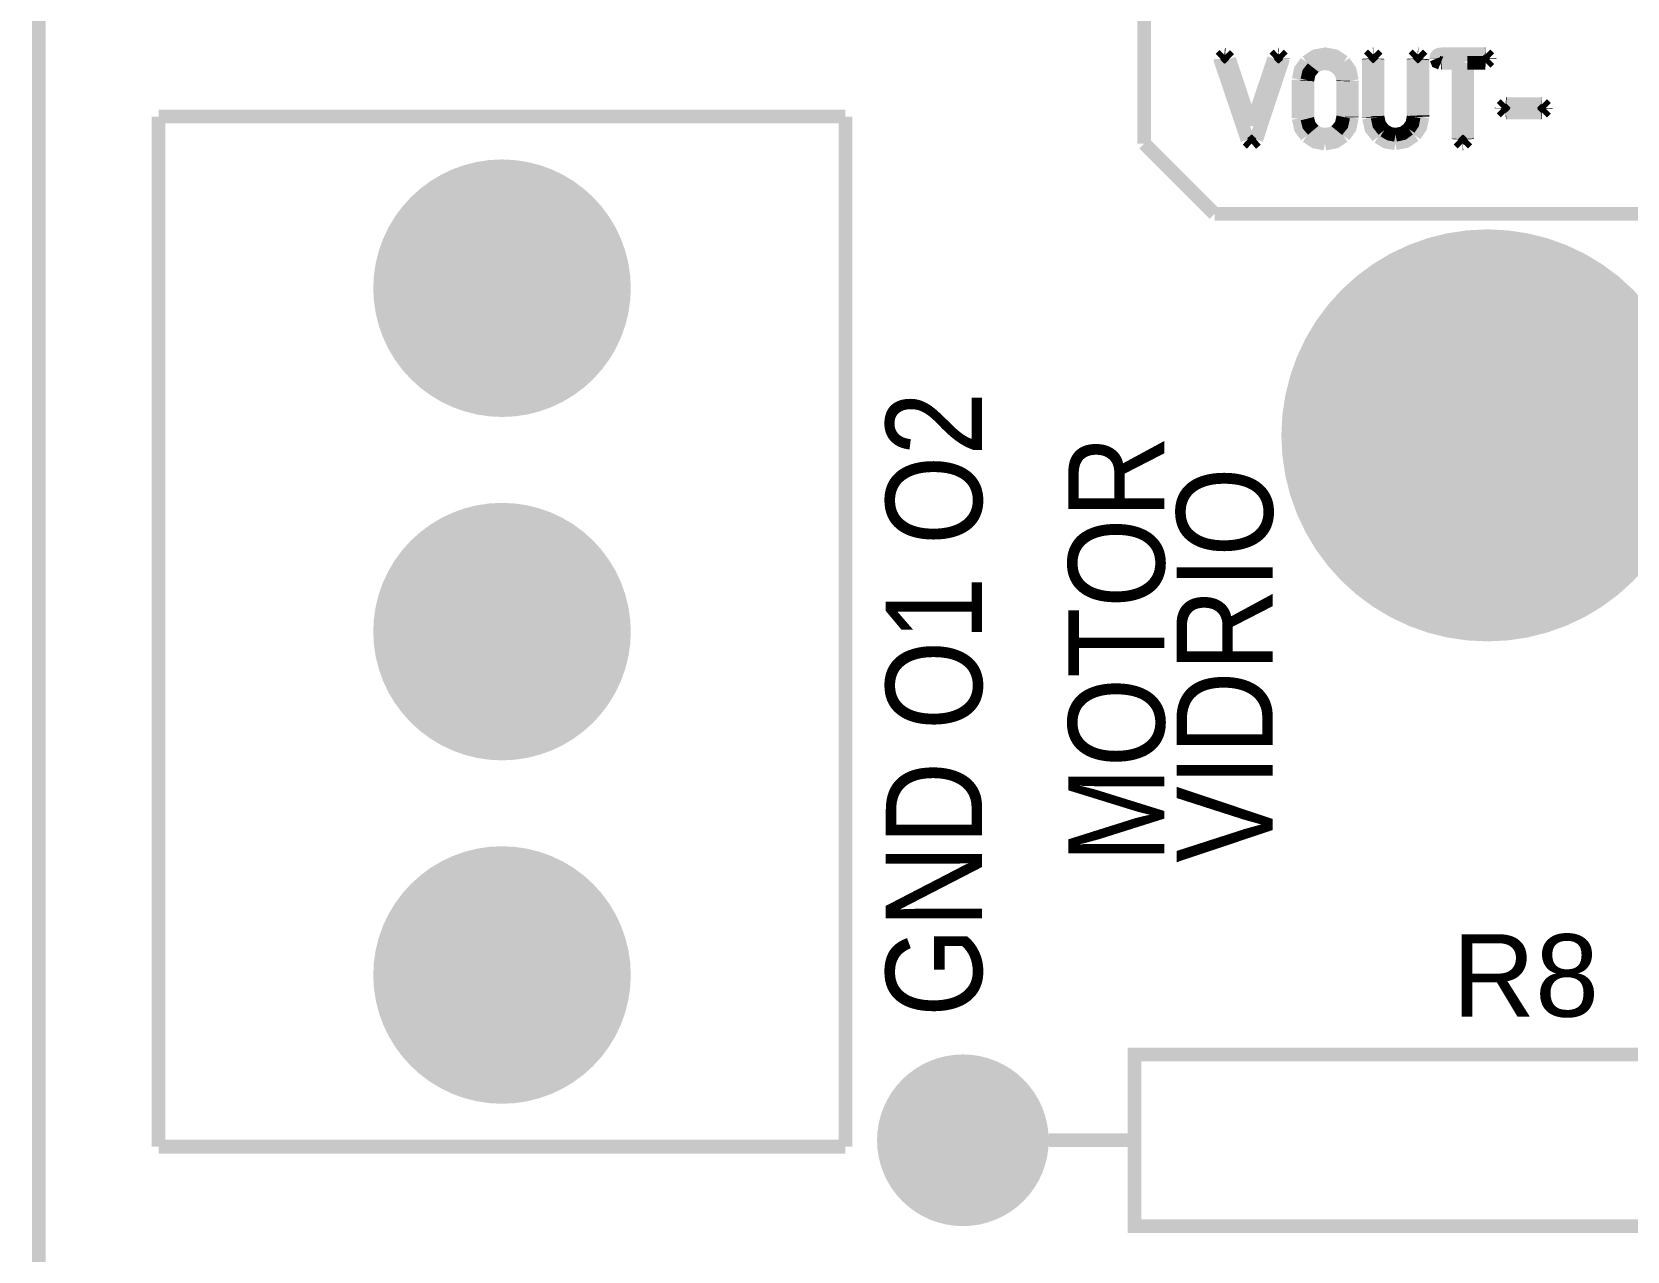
# Model space of a CAD drawing. Header units: inches. Extents: x -3.96 to 3.96, y -2.08 to 2.07.
# Drawn here: x -3.888 to -2.958, y 0.628 to 1.338 of the extents above; entities that cross this region are included whole.
import ezdxf

# ---------------------------------------------------------------- set-up
doc = ezdxf.new("R2010")
doc.units = ezdxf.units.IN
doc.layers.get('0').update_dxf_attribs({"linetype": 'CONTINUOUS'})

# ---------------------------------------------------------------- blocks, each defined once
blk = doc.blocks.new('EPAD')
at = {"const_width": 0.5}
blk.add_lwpolyline([(-0.25, 0, 1), (0.25, 0, 1)], format="xyb", close=True, dxfattribs=at)

msp = doc.modelspace()

# ---------------------------------------------------------------- linework, layer by layer
at = {"const_width": 0.008}
for points in [[(-3.883547, -2.074882), (3.951437, -2.074882), (3.951437, 2.058976), (-3.883547, 2.058976), (-3.883547, -2.074882)], [(-3.883547, -2.074882), (3.951437, -2.074882), (3.951437, 2.058976), (-3.883547, 2.058976), (-3.883547, -2.074882)], [(-3.883547, -2.074882), (3.951437, -2.074882), (3.951437, 2.058976), (-3.883547, 2.058976), (-3.883547, -2.074882)], [(-3.239728, 1.903701), (-3.239728, 1.27315)], [(-3.239728, 1.903701), (-3.239728, 1.27315)], [(-3.239728, 1.903701), (-3.239728, 1.27315)], [(-3.195356, 1.32257), (-3.1931, 1.324826)], [(-3.195356, 1.32257), (-3.1931, 1.324826)], [(-3.195356, 1.32257), (-3.1931, 1.324826)], [(-3.192634, 1.324777), (-3.1931, 1.324826)], [(-3.192634, 1.324777), (-3.1931, 1.324826)], [(-3.192634, 1.324777), (-3.1931, 1.324826)], [(-3.190282, 1.322377), (-3.192636, 1.324777)], [(-3.190282, 1.322377), (-3.192636, 1.324777)], [(-3.190282, 1.322377), (-3.192636, 1.324777)], [(-3.164045, 1.322653), (-3.161577, 1.324914)], [(-3.164045, 1.322653), (-3.161577, 1.324914)], [(-3.164045, 1.322653), (-3.161577, 1.324914)], [(-3.161578, 1.324914), (-3.16126, 1.324937)], [(-3.161578, 1.324914), (-3.16126, 1.324937)], [(-3.161578, 1.324914), (-3.16126, 1.324937)], [(-3.159031, 1.322709), (-3.16126, 1.324937)], [(-3.159031, 1.322709), (-3.16126, 1.324937)], [(-3.159031, 1.322709), (-3.16126, 1.324937)], [(-3.145259, 1.320595), (-3.140237, 1.323972), (-3.13422, 1.325097), (-3.12845, 1.323983), (-3.123525, 1.320641)], [(-3.145259, 1.320595), (-3.140237, 1.323972), (-3.13422, 1.325097), (-3.12845, 1.323983), (-3.123525, 1.320641)], [(-3.145259, 1.320595), (-3.140237, 1.323972), (-3.13422, 1.325097), (-3.12845, 1.323983), (-3.123525, 1.320641)], [(-3.108839, 1.322805), (-3.106543, 1.325101)], [(-3.108839, 1.322805), (-3.106543, 1.325101)], [(-3.108839, 1.322805), (-3.106543, 1.325101)], [(-3.106406, 1.325097), (-3.106543, 1.325101)], [(-3.106406, 1.325097), (-3.106543, 1.325101)], [(-3.106406, 1.325097), (-3.106543, 1.325101)], [(-3.106408, 1.325097), (-3.106163, 1.325109)], [(-3.106408, 1.325097), (-3.106163, 1.325109)], [(-3.106408, 1.325097), (-3.106163, 1.325109)], [(-3.103782, 1.322728), (-3.106163, 1.325109)], [(-3.103782, 1.322728), (-3.106163, 1.325109)], [(-3.103782, 1.322728), (-3.106163, 1.325109)], [(-3.082843, 1.322737), (-3.080472, 1.325109)], [(-3.082843, 1.322737), (-3.080472, 1.325109)], [(-3.082843, 1.322737), (-3.080472, 1.325109)], [(-3.08024, 1.325097), (-3.080472, 1.325109)], [(-3.08024, 1.325097), (-3.080472, 1.325109)], [(-3.08024, 1.325097), (-3.080472, 1.325109)], [(-3.080241, 1.325097), (-3.08021, 1.325097)], [(-3.080241, 1.325097), (-3.08021, 1.325097)], [(-3.080241, 1.325097), (-3.08021, 1.325097)], [(-3.077697, 1.322585), (-3.08021, 1.325097)], [(-3.077697, 1.322585), (-3.08021, 1.325097)], [(-3.077697, 1.322585), (-3.08021, 1.325097)], [(-3.069567, 1.32272), (-3.069519, 1.323277), (-3.069378, 1.32376), (-3.069142, 1.324169), (-3.068812, 1.324503), (-3.068388, 1.324763), (-3.06787, 1.324948), (-3.06655, 1.325097), (-3.041136, 1.325097)], [(-3.069567, 1.32272), (-3.069519, 1.323277), (-3.069378, 1.32376), (-3.069142, 1.324169), (-3.068812, 1.324503), (-3.068388, 1.324763), (-3.06787, 1.324948), (-3.06655, 1.325097), (-3.041136, 1.325097)], [(-3.069567, 1.32272), (-3.069519, 1.323277), (-3.069378, 1.32376), (-3.069142, 1.324169), (-3.068812, 1.324503), (-3.068388, 1.324763), (-3.06787, 1.324948), (-3.06655, 1.325097), (-3.041136, 1.325097)], [(-3.041135, 1.325097), (-3.040879, 1.325112)], [(-3.041135, 1.325097), (-3.040879, 1.325112)], [(-3.041135, 1.325097), (-3.040879, 1.325112)], [(-3.038653, 1.322886), (-3.040879, 1.325112)], [(-3.038653, 1.322886), (-3.040879, 1.325112)], [(-3.038653, 1.322886), (-3.040879, 1.325112)], [(-3.195356, 1.322562), (-3.195356, 1.32257)], [(-3.195356, 1.322562), (-3.195356, 1.32257)], [(-3.195356, 1.322562), (-3.195356, 1.32257)], [(-3.179609, 1.275412), (-3.19515, 1.321418), (-3.195315, 1.32208), (-3.195355, 1.32256)], [(-3.179609, 1.275412), (-3.19515, 1.321418), (-3.195315, 1.32208), (-3.195355, 1.32256)], [(-3.179609, 1.275412), (-3.19515, 1.321418), (-3.195315, 1.32208), (-3.195355, 1.32256)], [(-3.190281, 1.322378), (-3.177255, 1.283434)], [(-3.190281, 1.322378), (-3.177255, 1.283434)], [(-3.190281, 1.322378), (-3.177255, 1.283434)], [(-3.177255, 1.283434), (-3.164045, 1.322652)], [(-3.177255, 1.283434), (-3.164045, 1.322652)], [(-3.177255, 1.283434), (-3.164045, 1.322652)], [(-3.15904, 1.322515), (-3.159141, 1.321705), (-3.15936, 1.320938), (-3.174467, 1.275481)], [(-3.15904, 1.322515), (-3.159141, 1.321705), (-3.15936, 1.320938), (-3.174467, 1.275481)], [(-3.15904, 1.322515), (-3.159141, 1.321705), (-3.15936, 1.320938), (-3.174467, 1.275481)], [(-3.159031, 1.322709), (-3.15904, 1.322515)], [(-3.159031, 1.322709), (-3.15904, 1.322515)], [(-3.159031, 1.322709), (-3.15904, 1.322515)], [(-3.149761, 1.31045), (-3.148553, 1.316142), (-3.145252, 1.320601)], [(-3.149761, 1.31045), (-3.148553, 1.316142), (-3.145252, 1.320601)], [(-3.149761, 1.31045), (-3.148553, 1.316142), (-3.145252, 1.320601)], [(-3.144721, 1.310071), (-3.143805, 1.3142), (-3.141287, 1.317369)], [(-3.144721, 1.310071), (-3.143805, 1.3142), (-3.141287, 1.317369)], [(-3.144721, 1.310071), (-3.143805, 1.3142), (-3.141287, 1.317369)], [(-3.12377, 1.309848), (-3.12473, 1.314137), (-3.127365, 1.317418), (-3.130793, 1.319372), (-3.134632, 1.320024), (-3.137997, 1.319361), (-3.141283, 1.317372)], [(-3.12377, 1.309848), (-3.12473, 1.314137), (-3.127365, 1.317418), (-3.130793, 1.319372), (-3.134632, 1.320024), (-3.137997, 1.319361), (-3.141283, 1.317372)], [(-3.12377, 1.309848), (-3.12473, 1.314137), (-3.127365, 1.317418), (-3.130793, 1.319372), (-3.134632, 1.320024), (-3.137997, 1.319361), (-3.141283, 1.317372)], [(-3.118794, 1.309769), (-3.120049, 1.315847), (-3.123519, 1.320635)], [(-3.118794, 1.309769), (-3.120049, 1.315847), (-3.123519, 1.320635)], [(-3.118794, 1.309769), (-3.120049, 1.315847), (-3.123519, 1.320635)], [(-3.108839, 1.322805), (-3.108807, 1.322422)], [(-3.108839, 1.322805), (-3.108807, 1.322422)], [(-3.108839, 1.322805), (-3.108807, 1.322422)], [(-3.108807, 1.288416), (-3.108807, 1.322423)], [(-3.108807, 1.288416), (-3.108807, 1.322423)], [(-3.108807, 1.288416), (-3.108807, 1.322423)], [(-3.103782, 1.322728), (-3.103802, 1.322422)], [(-3.103782, 1.322728), (-3.103802, 1.322422)], [(-3.103782, 1.322728), (-3.103802, 1.322422)], [(-3.103802, 1.322423), (-3.103802, 1.289193)], [(-3.103802, 1.322423), (-3.103802, 1.289193)], [(-3.103802, 1.322423), (-3.103802, 1.289193)], [(-3.082843, 1.322737), (-3.082822, 1.322424)], [(-3.082843, 1.322737), (-3.082822, 1.322424)], [(-3.082843, 1.322737), (-3.082822, 1.322424)], [(-3.082822, 1.289376), (-3.082822, 1.322423)], [(-3.082822, 1.289376), (-3.082822, 1.322423)], [(-3.082822, 1.289376), (-3.082822, 1.322423)], [(-3.077697, 1.322585), (-3.077748, 1.32208)], [(-3.077697, 1.322585), (-3.077748, 1.32208)], [(-3.077697, 1.322585), (-3.077748, 1.32208)], [(-3.077748, 1.32208), (-3.077748, 1.289582)], [(-3.077748, 1.32208), (-3.077748, 1.289582)], [(-3.077748, 1.32208), (-3.077748, 1.289582)], [(-3.06957, 1.322594), (-3.069567, 1.322721)], [(-3.06957, 1.322594), (-3.069567, 1.322721)], [(-3.06957, 1.322594), (-3.069567, 1.322721)], [(-3.06957, 1.322594), (-3.068843, 1.320805), (-3.067053, 1.320077)], [(-3.06957, 1.322594), (-3.068843, 1.320805), (-3.067053, 1.320077)], [(-3.06957, 1.322594), (-3.068843, 1.320805), (-3.067053, 1.320077)], [(-3.066616, 1.320115), (-3.067053, 1.320077)], [(-3.066616, 1.320115), (-3.067053, 1.320077)], [(-3.066616, 1.320115), (-3.067053, 1.320077)], [(-3.056608, 1.275801), (-3.056608, 1.320115), (-3.066618, 1.320115)], [(-3.056608, 1.275801), (-3.056608, 1.320115), (-3.066618, 1.320115)], [(-3.056608, 1.275801), (-3.056608, 1.320115), (-3.066618, 1.320115)], [(-3.041067, 1.320115), (-3.051603, 1.320115)], [(-3.051603, 1.320115), (-3.051603, 1.275869)], [(-3.041067, 1.320115), (-3.051603, 1.320115)], [(-3.051603, 1.320115), (-3.051603, 1.275869)], [(-3.041067, 1.320115), (-3.051603, 1.320115)], [(-3.051603, 1.320115), (-3.051603, 1.275869)], [(-3.041069, 1.320115), (-3.040864, 1.320106)], [(-3.041069, 1.320115), (-3.040864, 1.320106)], [(-3.041069, 1.320115), (-3.040864, 1.320106)], [(-3.038646, 1.322323), (-3.040864, 1.320106)], [(-3.038646, 1.322323), (-3.040864, 1.320106)], [(-3.038646, 1.322323), (-3.040864, 1.320106)], [(-3.038653, 1.322886), (-3.038667, 1.32263)], [(-3.038653, 1.322886), (-3.038667, 1.32263)], [(-3.038653, 1.322886), (-3.038667, 1.32263)], [(-3.038646, 1.322323), (-3.038667, 1.322628)], [(-3.038646, 1.322323), (-3.038667, 1.322628)], [(-3.038646, 1.322323), (-3.038667, 1.322628)], [(-3.149761, 1.287822), (-3.149761, 1.310448)], [(-3.149761, 1.287822), (-3.149761, 1.310448)], [(-3.149761, 1.287822), (-3.149761, 1.310448)], [(-3.144721, 1.310071), (-3.144711, 1.309625)], [(-3.144721, 1.310071), (-3.144711, 1.309625)], [(-3.144721, 1.310071), (-3.144711, 1.309625)], [(-3.144711, 1.309625), (-3.144711, 1.287662)], [(-3.144711, 1.309625), (-3.144711, 1.287662)], [(-3.144711, 1.309625), (-3.144711, 1.287662)], [(-3.12377, 1.309848), (-3.123776, 1.30949)], [(-3.12377, 1.309848), (-3.123776, 1.30949)], [(-3.12377, 1.309848), (-3.123776, 1.30949)], [(-3.123776, 1.288645), (-3.123776, 1.309488)], [(-3.123776, 1.288645), (-3.123776, 1.309488)], [(-3.123776, 1.288645), (-3.123776, 1.309488)], [(-3.118794, 1.309769), (-3.118794, 1.309743)], [(-3.118794, 1.309769), (-3.118794, 1.309743)], [(-3.118794, 1.309769), (-3.118794, 1.309743)], [(-3.118794, 1.309739), (-3.118794, 1.288782)], [(-3.118794, 1.309739), (-3.118794, 1.288782)], [(-3.118794, 1.309739), (-3.118794, 1.288782)], [(-3.413744, 1.288898), (-3.813744, 1.288898)], [(-3.813744, 1.288898), (-3.813744, 0.688898)], [(-3.413744, 1.288898), (-3.813744, 1.288898)], [(-3.813744, 1.288898), (-3.813744, 0.688898)], [(-3.413744, 1.288898), (-3.813744, 1.288898)], [(-3.813744, 1.288898), (-3.813744, 0.688898)], [(-3.413744, 0.688898), (-3.413744, 1.288898)], [(-3.413744, 0.688898), (-3.413744, 1.288898)], [(-3.413744, 0.688898), (-3.413744, 1.288898)], [(-3.149761, 1.287832), (-3.148528, 1.282036), (-3.145126, 1.277519)], [(-3.149761, 1.287832), (-3.148528, 1.282036), (-3.145126, 1.277519)], [(-3.149761, 1.287832), (-3.148528, 1.282036), (-3.145126, 1.277519)], [(-3.144711, 1.287666), (-3.14375, 1.283794), (-3.141279, 1.280872)], [(-3.144711, 1.287666), (-3.14375, 1.283794), (-3.141279, 1.280872)], [(-3.144711, 1.287666), (-3.14375, 1.283794), (-3.141279, 1.280872)], [(-3.123776, 1.288646), (-3.124798, 1.284125), (-3.127574, 1.280666)], [(-3.123776, 1.288646), (-3.124798, 1.284125), (-3.127574, 1.280666)], [(-3.123776, 1.288646), (-3.124798, 1.284125), (-3.127574, 1.280666)], [(-3.118791, 1.288456), (-3.120042, 1.282343), (-3.123503, 1.277514)], [(-3.118791, 1.288456), (-3.120042, 1.282343), (-3.123503, 1.277514)], [(-3.118791, 1.288456), (-3.120042, 1.282343), (-3.123503, 1.277514)], [(-3.118791, 1.288456), (-3.118794, 1.288772)], [(-3.118791, 1.288456), (-3.118794, 1.288772)], [(-3.118791, 1.288456), (-3.118794, 1.288772)], [(-3.10881, 1.288114), (-3.108807, 1.288412)], [(-3.10881, 1.288114), (-3.108807, 1.288412)], [(-3.10881, 1.288114), (-3.108807, 1.288412)], [(-3.10881, 1.288114), (-3.107398, 1.28183), (-3.103525, 1.277032)], [(-3.10881, 1.288114), (-3.107398, 1.28183), (-3.103525, 1.277032)], [(-3.10881, 1.288114), (-3.107398, 1.28183), (-3.103525, 1.277032)], [(-3.103817, 1.288634), (-3.103802, 1.289186)], [(-3.103817, 1.288634), (-3.103802, 1.289186)], [(-3.103817, 1.288634), (-3.103802, 1.289186)], [(-3.103817, 1.288634), (-3.102827, 1.28418), (-3.100106, 1.280765)], [(-3.103817, 1.288634), (-3.102827, 1.28418), (-3.100106, 1.280765)], [(-3.103817, 1.288634), (-3.102827, 1.28418), (-3.100106, 1.280765)], [(-3.082798, 1.288687), (-3.083549, 1.284788), (-3.085635, 1.28165)], [(-3.082798, 1.288687), (-3.083549, 1.284788), (-3.085635, 1.28165)], [(-3.082798, 1.288687), (-3.083549, 1.284788), (-3.085635, 1.28165)], [(-3.082798, 1.288687), (-3.082822, 1.289378)], [(-3.082798, 1.288687), (-3.082822, 1.289378)], [(-3.082798, 1.288687), (-3.082822, 1.289378)], [(-3.077723, 1.288715), (-3.078919, 1.282743), (-3.082231, 1.277992)], [(-3.077723, 1.288715), (-3.078919, 1.282743), (-3.082231, 1.277992)], [(-3.077723, 1.288715), (-3.078919, 1.282743), (-3.082231, 1.277992)], [(-3.077723, 1.288715), (-3.077748, 1.28958)], [(-3.077723, 1.288715), (-3.077748, 1.28958)], [(-3.077723, 1.288715), (-3.077748, 1.28958)], [(-3.031551, 1.293535), (-3.031538, 1.293785)], [(-3.031551, 1.293535), (-3.031538, 1.293785)], [(-3.031551, 1.293535), (-3.031538, 1.293785)], [(-3.031551, 1.293535), (-3.029232, 1.291216)], [(-3.031551, 1.293535), (-3.029232, 1.291216)], [(-3.031551, 1.293535), (-3.029232, 1.291216)], [(-3.03154, 1.293893), (-3.029241, 1.296191)], [(-3.03154, 1.293893), (-3.029241, 1.296191)], [(-3.03154, 1.293893), (-3.029241, 1.296191)], [(-3.03154, 1.293893), (-3.031537, 1.293788)], [(-3.03154, 1.293893), (-3.031537, 1.293788)], [(-3.03154, 1.293893), (-3.031537, 1.293788)], [(-3.028885, 1.296164), (-3.029241, 1.296191)], [(-3.028885, 1.296164), (-3.029241, 1.296191)], [(-3.028885, 1.296164), (-3.029241, 1.296191)], [(-3.029002, 1.291227), (-3.029232, 1.291216)], [(-3.029002, 1.291227), (-3.029232, 1.291216)], [(-3.029002, 1.291227), (-3.029232, 1.291216)], [(-3.008386, 1.291228), (-3.029, 1.291228)], [(-3.008386, 1.291228), (-3.029, 1.291228)], [(-3.008386, 1.291228), (-3.029, 1.291228)], [(-3.028886, 1.296164), (-3.008226, 1.296164)], [(-3.028886, 1.296164), (-3.008226, 1.296164)], [(-3.028886, 1.296164), (-3.008226, 1.296164)], [(-3.008388, 1.291228), (-3.007985, 1.291191)], [(-3.008388, 1.291228), (-3.007985, 1.291191)], [(-3.008388, 1.291228), (-3.007985, 1.291191)], [(-3.008226, 1.296164), (-3.008044, 1.296171)], [(-3.008226, 1.296164), (-3.008044, 1.296171)], [(-3.008226, 1.296164), (-3.008044, 1.296171)], [(-3.005732, 1.293859), (-3.008044, 1.296171)], [(-3.005732, 1.293859), (-3.008044, 1.296171)], [(-3.005732, 1.293859), (-3.008044, 1.296171)], [(-3.005756, 1.29342), (-3.007985, 1.291191)], [(-3.005756, 1.29342), (-3.007985, 1.291191)], [(-3.005756, 1.29342), (-3.007985, 1.291191)], [(-3.005732, 1.293859), (-3.005758, 1.293513)], [(-3.005732, 1.293859), (-3.005758, 1.293513)], [(-3.005732, 1.293859), (-3.005758, 1.293513)], [(-3.005756, 1.29342), (-3.005758, 1.293514)], [(-3.005756, 1.29342), (-3.005758, 1.293514)], [(-3.005756, 1.29342), (-3.005758, 1.293514)], [(-3.141283, 1.280874), (-3.138129, 1.278886), (-3.134609, 1.278223), (-3.13069, 1.278835), (-3.12757, 1.280669)], [(-3.141283, 1.280874), (-3.138129, 1.278886), (-3.134609, 1.278223), (-3.13069, 1.278835), (-3.12757, 1.280669)], [(-3.141283, 1.280874), (-3.138129, 1.278886), (-3.134609, 1.278223), (-3.13069, 1.278835), (-3.12757, 1.280669)], [(-3.1001, 1.28076), (-3.096785, 1.278857), (-3.09338, 1.278223)], [(-3.1001, 1.28076), (-3.096785, 1.278857), (-3.09338, 1.278223)], [(-3.1001, 1.28076), (-3.096785, 1.278857), (-3.09338, 1.278223)], [(-3.085629, 1.281656), (-3.089036, 1.27915), (-3.093375, 1.278224)], [(-3.085629, 1.281656), (-3.089036, 1.27915), (-3.093375, 1.278224)], [(-3.085629, 1.281656), (-3.089036, 1.27915), (-3.093375, 1.278224)], [(-3.239728, 1.27315), (-3.198783, 1.232205)], [(-3.239728, 1.27315), (-3.198783, 1.232205)], [(-3.239728, 1.27315), (-3.198783, 1.232205)], [(-3.179609, 1.275413), (-3.177186, 1.27315)], [(-3.179609, 1.275413), (-3.177186, 1.27315)], [(-3.179609, 1.275413), (-3.177186, 1.27315)], [(-3.174467, 1.27548), (-3.177186, 1.27315)], [(-3.174467, 1.27548), (-3.177186, 1.27315)], [(-3.174467, 1.27548), (-3.177186, 1.27315)], [(-3.134472, 1.27315), (-3.140185, 1.274241), (-3.145122, 1.277515)], [(-3.134472, 1.27315), (-3.140185, 1.274241), (-3.145122, 1.277515)], [(-3.134472, 1.27315), (-3.140185, 1.274241), (-3.145122, 1.277515)], [(-3.123502, 1.277515), (-3.128484, 1.274241), (-3.134472, 1.27315)], [(-3.123502, 1.277515), (-3.128484, 1.274241), (-3.134472, 1.27315)], [(-3.123502, 1.277515), (-3.128484, 1.274241), (-3.134472, 1.27315)], [(-3.093449, 1.273333), (-3.098791, 1.274258), (-3.103528, 1.277035)], [(-3.093449, 1.273333), (-3.098791, 1.274258), (-3.103528, 1.277035)], [(-3.093449, 1.273333), (-3.098791, 1.274258), (-3.103528, 1.277035)], [(-3.082228, 1.277995), (-3.087467, 1.274498), (-3.093449, 1.273333)], [(-3.082228, 1.277995), (-3.087467, 1.274498), (-3.093449, 1.273333)], [(-3.082228, 1.277995), (-3.087467, 1.274498), (-3.093449, 1.273333)], [(-3.056631, 1.275472), (-3.056608, 1.2758)], [(-3.056631, 1.275472), (-3.056608, 1.2758)], [(-3.056631, 1.275472), (-3.056608, 1.2758)], [(-3.056631, 1.275472), (-3.0543, 1.273141)], [(-3.056631, 1.275472), (-3.0543, 1.273141)], [(-3.056631, 1.275472), (-3.0543, 1.273141)], [(-3.054093, 1.27315), (-3.0543, 1.273141)], [(-3.054093, 1.27315), (-3.0543, 1.273141)], [(-3.054093, 1.27315), (-3.0543, 1.273141)], [(-3.054094, 1.27315), (-3.05393, 1.273144)], [(-3.054094, 1.27315), (-3.05393, 1.273144)], [(-3.054094, 1.27315), (-3.05393, 1.273144)], [(-3.051574, 1.2755), (-3.05393, 1.273144)], [(-3.051574, 1.2755), (-3.05393, 1.273144)], [(-3.051574, 1.2755), (-3.05393, 1.273144)], [(-3.051574, 1.2755), (-3.051603, 1.275868)], [(-3.051574, 1.2755), (-3.051603, 1.275868)], [(-3.051574, 1.2755), (-3.051603, 1.275868)], [(-3.198783, 1.232205), (-1.765713, 1.232205)], [(-3.198783, 1.232205), (-1.765713, 1.232205)], [(-3.198783, 1.232205), (-1.765713, 1.232205)], [(-3.245327, 0.64263), (-2.845327, 0.64263), (-2.845327, 0.74263), (-3.245327, 0.74263), (-3.245327, 0.64263)], [(-3.245327, 0.64263), (-2.845327, 0.64263), (-2.845327, 0.74263), (-3.245327, 0.74263), (-3.245327, 0.64263)], [(-3.245327, 0.64263), (-2.845327, 0.64263), (-2.845327, 0.74263), (-3.245327, 0.74263), (-3.245327, 0.64263)], [(-3.413744, 0.688898), (-3.813744, 0.688898)], [(-3.413744, 0.688898), (-3.813744, 0.688898)], [(-3.413744, 0.688898), (-3.813744, 0.688898)], [(-3.245327, 0.69263), (-3.295327, 0.69263)], [(-3.245327, 0.69263), (-3.295327, 0.69263)], [(-3.245327, 0.69263), (-3.295327, 0.69263)]]:
    msp.add_lwpolyline(points, dxfattribs=at)

# ---------------------------------------------------------------- block references
for p, xscale, yscale in [((-3.613744, 1.188898), 0.15, 0.15), ((-3.039839, 1.103181), 0.24, 0.24), ((-3.613744, 0.988898), 0.15, 0.15), ((-3.613744, 0.788898), 0.15, 0.15), ((-3.345327, 0.69263), 0.1, 0.1)]:
    msp.add_blockref('EPAD', p, dxfattribs=dict(xscale=xscale, yscale=yscale))

# ---------------------------------------------------------------- texts
at = {"width": 0.892857}
for s, p in [('GND O1 O2', (-3.334209, 0.764441)), ('GND O1 O2', (-3.334209, 0.764441)), ('GND O1 O2', (-3.334209, 0.764441)), ('MOTOR', (-3.227909, 0.854252)), ('MOTOR', (-3.227909, 0.854252)), ('MOTOR', (-3.227909, 0.854252)), ('VIDRIO', (-3.164917, 0.854252)), ('VIDRIO', (-3.164917, 0.854252)), ('VIDRIO', (-3.164917, 0.854252))]:
    msp.add_text(s, height=0.056, rotation=90, dxfattribs=at).set_placement(p)
at = {"width": 1.041667}
msp.add_text('R8', height=0.048, dxfattribs=at).set_placement((-3.060327, 0.76463))
msp.add_text('R8', height=0.048, dxfattribs=at).set_placement((-3.060327, 0.76463))
msp.add_text('R8', height=0.048, dxfattribs=at).set_placement((-3.060327, 0.76463))

doc.saveas('drawing.dxf')
